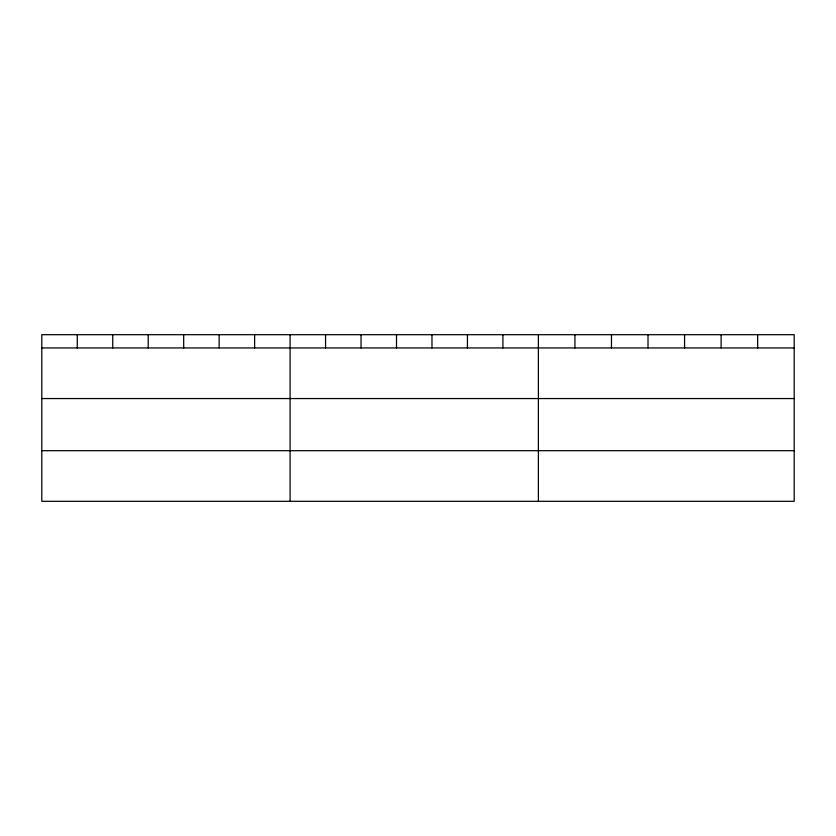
<?xml version="1.0" encoding="UTF-8"?>
<svg xmlns="http://www.w3.org/2000/svg" width="836" height="836" viewBox="0 0 836 836"><rect width="100%" height="100%" fill="white"/><g stroke="black" fill="none" stroke-linecap="round" stroke-linejoin="round"><path stroke-width="1.25" d="M794.2 347.943L794.2 501.307L41.8 501.307L41.8 334.693L794.2 334.693L794.2 347.943L41.8 347.943M41.8 398.553L794.2 398.553M41.8 450.698L794.2 450.698M757.656 334.693L757.656 347.943M721.113 334.693L721.113 347.943M684.569 334.693L684.569 347.943M648.015 334.693L648.015 347.943M611.471 334.693L611.471 347.943M574.928 334.693L574.928 347.943M538.384 334.693L538.384 501.307M502.917 334.693L502.917 347.943M467.439 334.693L467.439 347.943M431.972 334.693L431.972 347.943M396.504 334.693L396.504 347.943M361.037 334.693L361.037 347.943M325.559 334.693L325.559 347.943M290.092 334.693L290.092 501.307M254.625 334.693L254.625 347.943M219.147 334.693L219.147 347.943M183.68 334.693L183.68 347.943M148.212 334.693L148.212 347.943M112.745 334.693L112.745 347.943M77.267 334.693L77.267 347.943"/></g></svg>
